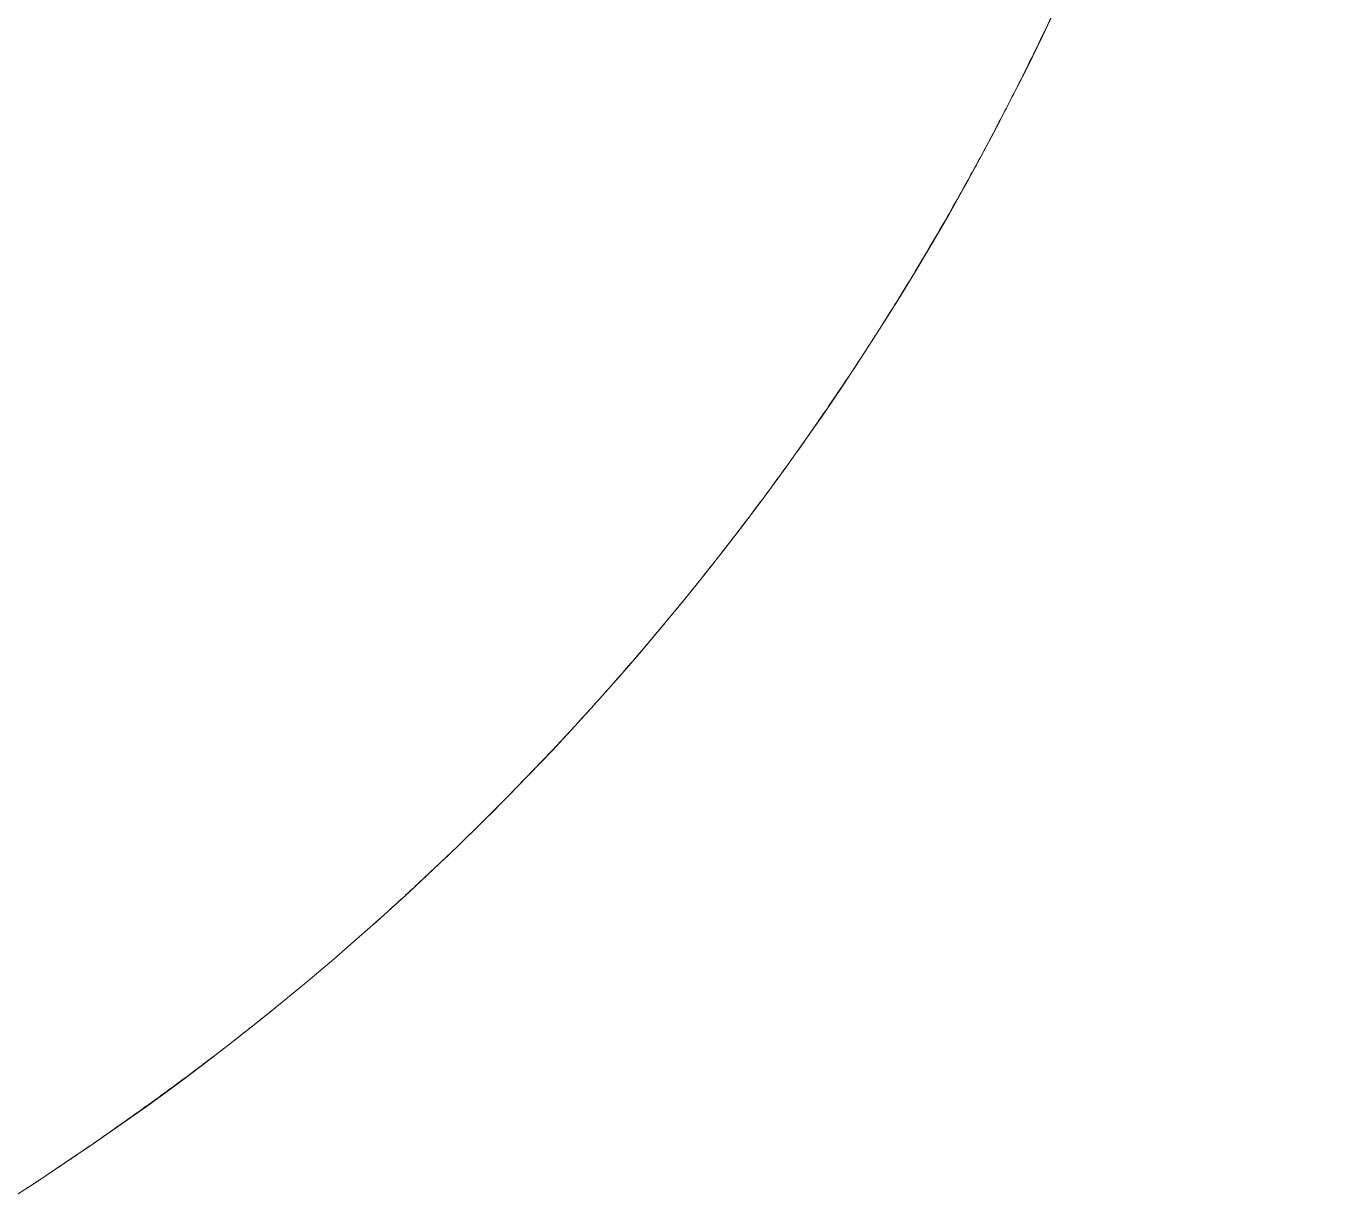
# Model space of a CAD drawing. Header units: millimetres. Extents: x 117382 to 126876, y -1151 to 1280.
# Drawn here: x 126626.005 to 126627.927, y 886.844 to 888.587 of the extents above; entities that cross this region are included whole.
import ezdxf

# ---------------------------------------------------------------- set-up
doc = ezdxf.new("R2010")
doc.units = ezdxf.units.MM
doc.linetypes.add('DASHED', pattern=[0])
doc.layers.add('DIE_P', color=2, linetype='Continuous')
doc.layers.add('TEXT', color=4, linetype='Continuous')

# ---------------------------------------------------------------- blocks, each defined once
blk = doc.blocks.new('*u7591')
at = {"layer": 'DIE_P', "color": 2, "linetype": 'DASHED', "lineweight": 13}
blk.add_line((12.8524, 65.0863), (12.8485, 65.0838), dxfattribs=at)
at = {"layer": 'DIE_P', "color": 2, "linetype": 'Continuous', "lineweight": 13}
blk.add_arc((10.5609, 68.6062), 4.2, 302.4, 345.9392, dxfattribs=at)
at = {"layer": 'DIE_P', "color": 2, "linetype": 'DASHED', "lineweight": 13}
for points, knots in [([(13.3521, 65.4679), (13.3594, 65.4744), (13.3744, 65.4878), (13.3969, 65.5083), (13.4228, 65.5322), (13.4517, 65.5594), (13.4835, 65.5899), (13.5154, 65.6211), (13.5456, 65.6513), (13.5739, 65.6803), (13.6005, 65.7079), (13.6272, 65.7361), (13.6538, 65.7648), (13.6803, 65.7939), (13.7066, 65.8234), (13.7327, 65.8532), (13.7588, 65.8836), (13.7864, 65.9164), (13.8155, 65.9517), (13.8459, 65.9894), (13.8759, 66.0275), (13.9056, 66.0661), (13.9348, 66.1051), (13.9637, 66.1445), (13.9922, 66.1843), (14.0202, 66.2246), (14.0478, 66.2652), (14.075, 66.3062), (14.1017, 66.3476), (14.1275, 66.3886), (14.1524, 66.4292), (14.1764, 66.4693), (14.2, 66.5097), (14.2232, 66.5505), (14.2461, 66.5918), (14.2686, 66.6335), (14.2907, 66.6758), (14.3125, 66.7183), (14.3337, 66.7612), (14.3545, 66.8043), (14.3749, 66.8477), (14.3947, 66.8913), (14.4142, 66.9357), (14.4334, 66.9807), (14.4523, 67.0264), (14.4705, 67.0721), (14.4882, 67.1177), (14.5051, 67.1633), (14.5215, 67.2088), (14.5372, 67.2542), (14.5524, 67.2995), (14.5669, 67.3447), (14.5808, 67.3899), (14.5942, 67.4349), (14.6067, 67.4789), (14.6185, 67.5219), (14.6295, 67.564), (14.64, 67.6059), (14.65, 67.6476), (14.6582, 67.6835), (14.6648, 67.7133), (14.67, 67.7373), (14.6749, 67.761), (14.6797, 67.7844), (14.6842, 67.8073), (14.6884, 67.8297), (14.6926, 67.8522), (14.6967, 67.875), (14.7007, 67.8978), (14.7044, 67.92), (14.7079, 67.9416), (14.7112, 67.9625), (14.7143, 67.9828), (14.7172, 68.0024), (14.7199, 68.0214), (14.7224, 68.0398), (14.7244, 68.0547), (14.7259, 68.0662), (14.7269, 68.0746), (14.7279, 68.0828), (14.7289, 68.0908), (14.7299, 68.0988), (14.7308, 68.1068), (14.7318, 68.1152), (14.733, 68.125), (14.7342, 68.1363), (14.7356, 68.1491), (14.7371, 68.1627), (14.7386, 68.177), (14.7401, 68.192), (14.7416, 68.2076), (14.7431, 68.2237), (14.7446, 68.2406), (14.746, 68.2569), (14.7472, 68.2726), (14.7484, 68.2876), (14.7495, 68.3027), (14.7506, 68.3177), (14.7517, 68.334), (14.7528, 68.3513), (14.7539, 68.3696), (14.755, 68.388), (14.7559, 68.4066), (14.7568, 68.4251), (14.7576, 68.4431), (14.7583, 68.4604), (14.7589, 68.4772), (14.7593, 68.4934), (14.7598, 68.509), (14.7601, 68.5238), (14.7603, 68.535), (14.7604, 68.5426), (14.7605, 68.5467), (14.7605, 68.5492), (14.7606, 68.5502)], [0, 0, 0, 0, 0.008406, 0.017276, 0.026237, 0.038703, 0.051335, 0.064132, 0.077097, 0.087976, 0.098971, 0.110082, 0.121306, 0.132644, 0.143891, 0.155248, 0.166716, 0.178293, 0.192133, 0.206005, 0.219907, 0.233842, 0.247808, 0.261807, 0.275831, 0.289877, 0.303947, 0.318042, 0.332161, 0.346306, 0.359667, 0.373052, 0.38646, 0.399894, 0.413353, 0.426999, 0.440664, 0.454347, 0.468049, 0.481771, 0.495514, 0.509248, 0.522914, 0.537156, 0.551321, 0.565411, 0.579422, 0.593351, 0.6072, 0.620969, 0.634658, 0.648269, 0.661796, 0.675241, 0.688604, 0.701129, 0.713582, 0.725963, 0.73827, 0.750504, 0.757549, 0.764569, 0.771547, 0.778386, 0.785069, 0.791596, 0.797969, 0.804798, 0.811437, 0.817888, 0.824149, 0.830221, 0.836103, 0.8418, 0.847311, 0.852641, 0.85779, 0.860254, 0.862675, 0.865054, 0.867393, 0.86969, 0.872006, 0.874444, 0.877006, 0.880511, 0.884224, 0.888145, 0.892274, 0.896609, 0.901066, 0.905721, 0.910573, 0.915621, 0.919799, 0.924103, 0.928503, 0.932836, 0.937079, 0.942499, 0.947769, 0.952901, 0.958424, 0.963782, 0.968972, 0.973993, 0.978844, 0.983537, 0.988072, 0.992362, 0.996496, 0.997763, 0.99902, 1, 1, 1, 1]), ([(12.8851, 65.108), (12.8856, 65.1083), (12.8888, 65.1105), (12.8947, 65.1144), (12.9024, 65.1196), (12.9106, 65.1251), (12.919, 65.1309), (12.9277, 65.1369), (12.9359, 65.1425), (12.9431, 65.1475), (12.9493, 65.1518), (12.9546, 65.1556), (12.9598, 65.1592), (12.9657, 65.1633), (12.9725, 65.1682), (12.9805, 65.1738), (12.9888, 65.1797), (12.9974, 65.1858), (13.0059, 65.1919), (13.0142, 65.1978), (13.0222, 65.2036), (13.0305, 65.2095), (13.0389, 65.2156), (13.0476, 65.2219), (13.0603, 65.2312), (13.077, 65.2436), (13.0987, 65.2598), (13.1213, 65.277), (13.1449, 65.2952), (13.1683, 65.3136), (13.1896, 65.3306), (13.2031, 65.3415), (13.2088, 65.3461)], [0, 0, 0, 0, 0.004882, 0.029405, 0.053004, 0.075554, 0.103762, 0.130389, 0.155457, 0.178983, 0.196399, 0.212881, 0.228527, 0.244279, 0.267458, 0.291518, 0.316546, 0.342621, 0.369814, 0.393372, 0.417713, 0.442828, 0.468734, 0.495449, 0.522785, 0.587033, 0.650958, 0.724838, 0.798592, 0.872196, 0.945605, 1, 1, 1, 1]), ([(12.8485, 65.0838), (12.8486, 65.0839), (12.8498, 65.0847), (12.8523, 65.0863), (12.8557, 65.0885), (12.8581, 65.09), (12.8592, 65.0908)], [0, 0, 0, 0, 0.038262, 0.360975, 0.70193, 1, 1, 1, 1])]:
    blk.add_open_spline(points, degree=3, knots=knots, dxfattribs=at)

msp = doc.modelspace()

# ---------------------------------------------------------------- block references
at = {"layer": 'TEXT'}
msp.add_blockref('*u7591', (126613.1669, 821.7837), dxfattribs=at)

doc.saveas('drawing.dxf')
